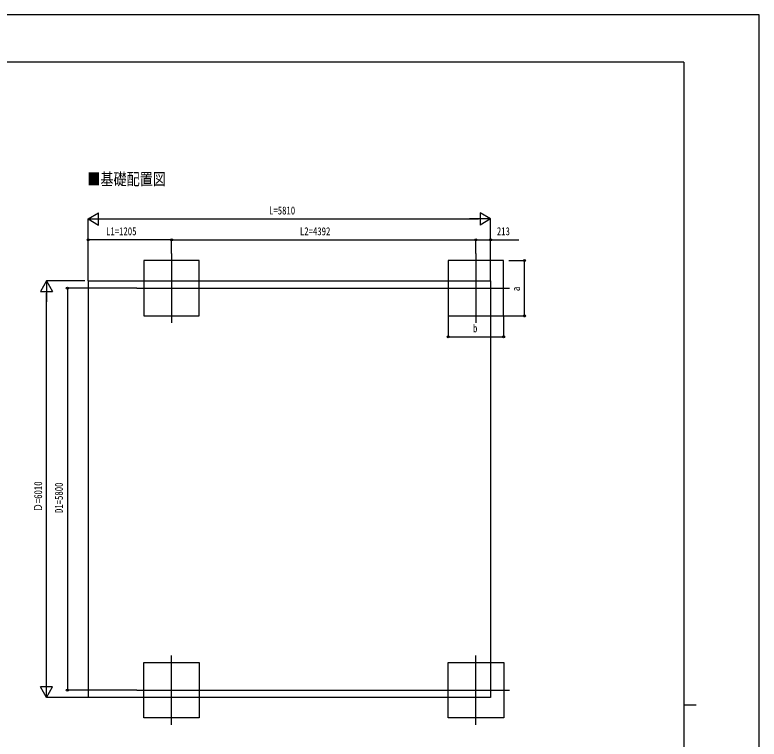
# Model space of a CAD drawing. Units: millimetres, scale not verified. Extents: x -14718 to 14718, y -10397 to 10401.
# Drawn here: x 3975 to 14718, y -52 to 10401 of the extents above; entities that cross this region are included whole.
import ezdxf
from ezdxf.enums import TextEntityAlignment as Align

# ---------------------------------------------------------------- set-up
doc = ezdxf.new("R2010")
doc.units = ezdxf.units.MM
doc.header["$LTSCALE"] = 50
for name, color, linetype in [('0-2_USER1', 3, 'Continuous'), ('0-4_YKK_12', 2, 'Continuous'), ('0-5_YKK_A1', 4, 'Continuous'), ('0-6_YKK_D', 6, 'Continuous'), ('0-7_YKK_ZWAK', 7, 'Continuous')]:
    doc.layers.add(name, color=color, linetype=linetype)
doc.styles.add('ＭＳ ゴシック', font='')
doc.styles.get('ＭＳ ゴシック').set_extended_font_data('MS Gothic')

msp = doc.modelspace()

# ---------------------------------------------------------------- linework, layer by layer
at = {"layer": '0-4_YKK_12'}
for p, q in [((6237.57, 6955.4), (6237.57, 5955.4)), ((10629.57, 6955.4), (10629.57, 5955.4)), ((5737.61, 6455.4), (11113.44, 6455.4)), ((6237.57, 155.4), (6237.57, 1155.4)), ((10629.57, 155.4), (10629.57, 1155.4)), ((5737.61, 655.4), (11113.44, 655.4))]:
    msp.add_line(p, q, dxfattribs=at)
at = {"layer": '0-5_YKK_A1'}
for p, q in [((5032.57, 6560.4), (10842.61, 6560.4)), ((5032.57, 6560.4), (5032.57, 550.4)), ((10842.61, 6560.4), (10842.61, 550.4)), ((10842.61, 550.4), (5032.57, 550.4))]:
    msp.add_line(p, q, dxfattribs=at)
for points in [[(5837.57, 6055.4), (6637.57, 6055.4), (6637.57, 6855.4), (5837.57, 6855.4)], [(10229.57, 6055.4), (11029.57, 6055.4), (11029.57, 6855.4), (10229.57, 6855.4)], [(5837.57, 1055.4), (6637.57, 1055.4), (6637.57, 255.4), (5837.57, 255.4)], [(10230.4, 1055.4), (11030.4, 1055.4), (11030.4, 255.4), (10230.4, 255.4)]]:
    msp.add_lwpolyline(points, close=True, dxfattribs=at)
at = {"layer": '0-6_YKK_D'}
for p, q in [((5032.57, 7455.4), (5184.12, 7542.9)), ((5184.12, 7367.9), (5184.12, 7542.9)), ((10842.61, 7455.4), (10691.06, 7542.9)), ((10691.06, 7542.9), (10691.06, 7367.9)), ((5032.57, 6561.4), (5032.57, 7456.4)), ((5032.57, 7455.4), (5184.12, 7367.9)), ((5032.57, 7455.4), (5335.68, 7455.4)), ((5207.57, 7455.4), (10667.61, 7455.4)), ((10842.61, 7455.4), (10539.51, 7455.4)), ((10842.61, 7455.4), (10691.06, 7367.9)), ((10842.61, 6561.4), (10842.61, 7456.4)), ((5032.57, 6561.4), (5032.57, 7156.4)), ((6237.57, 7155.4), (5032.57, 7155.4)), ((6237.57, 6956.4), (6237.57, 7156.4)), ((6237.57, 6956.4), (6237.57, 7156.4)), ((6237.57, 7155.4), (10629.57, 7155.4)), ((10629.57, 6956.4), (10629.57, 7156.4)), ((10629.57, 6956.4), (10629.57, 7156.4)), ((10842.61, 6561.4), (10842.61, 7156.4)), ((11104.93, 6855.4), (11330.57, 6855.4)), ((11329.57, 6055.4), (11329.57, 6855.4)), ((4432.57, 6560.4), (4345.07, 6408.84)), ((4982.57, 6560.4), (4431.57, 6560.4)), ((4432.57, 6560.4), (4520.07, 6408.84)), ((4432.57, 6560.4), (4432.57, 6257.29)), ((5736.61, 6455.4), (4731.57, 6455.4)), ((4732.57, 6455.4), (4732.57, 655.4)), ((4345.07, 6408.84), (4520.07, 6408.84)), ((4432.57, 725.4), (4432.57, 6385.4)), ((10229.57, 6054.4), (10229.57, 5754.4)), ((11029.57, 6054.4), (11029.57, 5754.4)), ((11030.57, 6055.4), (11330.57, 6055.4)), ((10229.57, 5755.4), (11029.57, 5755.4)), ((4432.57, 550.4), (4432.57, 853.51)), ((4432.57, 550.4), (4345.07, 701.95)), ((4520.07, 701.95), (4345.07, 701.95)), ((4432.57, 550.4), (4520.07, 701.95)), ((5736.61, 655.4), (4731.57, 655.4)), ((5031.57, 550.4), (4431.57, 550.4))]:
    msp.add_line(p, q, dxfattribs=at)
msp.add_lwpolyline([(10629.57, 7155.4), (10842.61, 7155.4), (11247.71, 7155.4)], dxfattribs=at)
for centre in [(5032.57, 7155.4), (6237.57, 7155.4), (6237.57, 7155.4), (10629.57, 7155.4), (10629.57, 7155.4), (10842.61, 7155.4), (11329.57, 6855.4), (4732.57, 6455.4), (11329.57, 6055.4), (10229.57, 5755.4), (11029.57, 5755.4), (4732.57, 655.4)]:
    msp.add_circle(centre, 14.88, dxfattribs=at)
at = {"layer": '0-7_YKK_ZWAK'}
for p, q in [((13632.57, 9718.4), (-13667.43, 9718.4)), ((13632.57, 9718.4), (13632.57, -8831.6)), ((13632.57, 443.4), (13807.57, 443.4))]:
    msp.add_line(p, q, dxfattribs=at)
msp.add_lwpolyline([(-14717.5, -10389.1), (14717.5, -10389.1), (14717.5, 10400.9), (-14717.5, 10400.9)], close=True, dxfattribs=at)

# ---------------------------------------------------------------- texts
at = {"layer": '0-2_USER1', "style": 'ＭＳ ゴシック', "width": 0.8}
msp.add_text('■基礎配置図', height=173.2, dxfattribs=at).set_placement((5021, 7891.6), align=Align.BOTTOM_LEFT)
at = {"layer": '0-6_YKK_D', "style": 'ＭＳ ゴシック', "width": 0.8}
for s, p in [('L=5810', (7643.59, 7485.4)), ('L1=1205', (5290.67, 7185.4)), ('L2=4392', (8089.17, 7185.4)), ('213', (10932.11, 7185.4)), ('b', (10587.57, 5785.4))]:
    msp.add_text(s, height=115.5, dxfattribs=at).set_placement(p, align=Align.BOTTOM_LEFT)
for s, p in [('a', (11299.57, 6413.4)), ('Ｄ=6010', (4402.57, 3223.6)), ('D1=5800', (4702.57, 3211))]:
    msp.add_text(s, height=115.5, rotation=90, dxfattribs=at).set_placement(p, align=Align.BOTTOM_LEFT)

doc.saveas('drawing.dxf')
